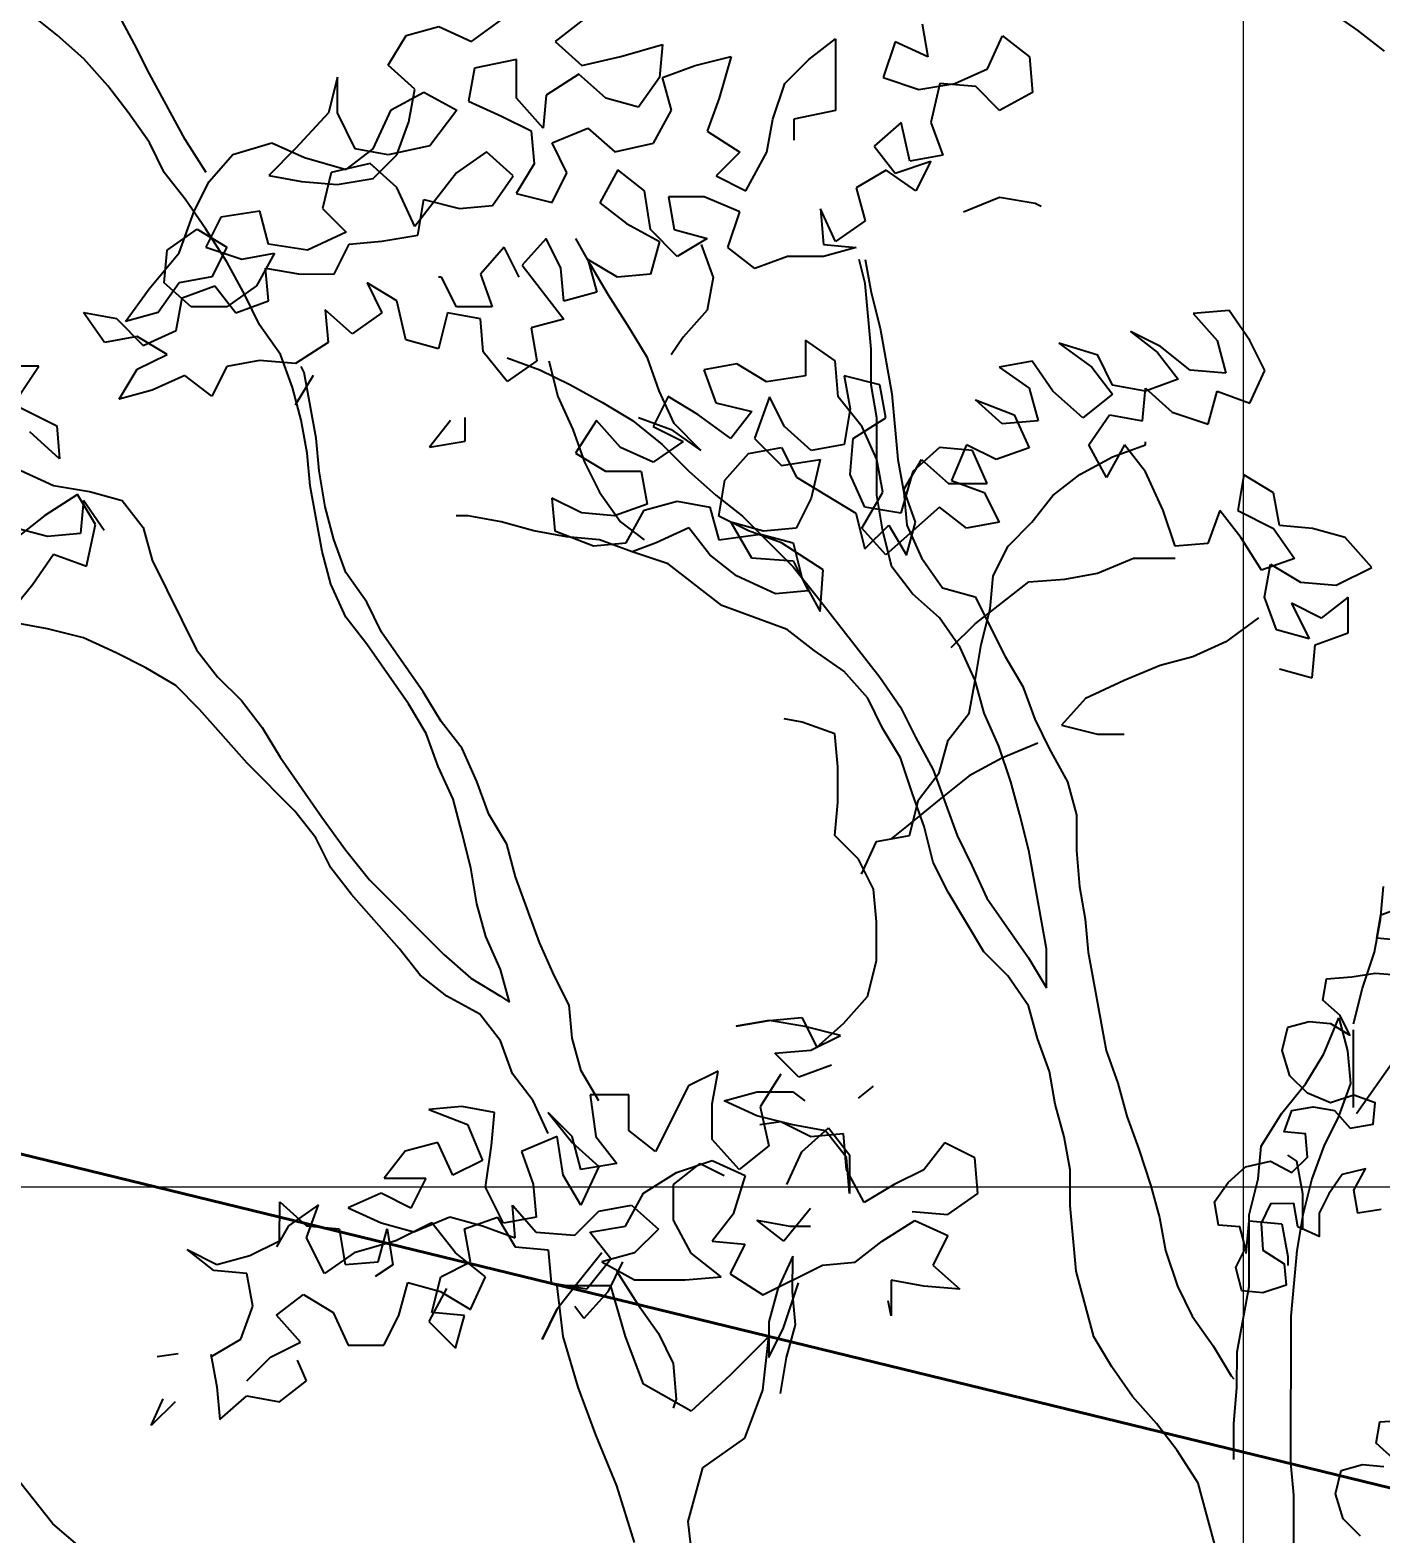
# Model space of a CAD drawing. Header units: millimetres. Extents: x 684983 to 685377, y 990360 to 990509.
# Drawn here: x 685199.391 to 685200.044, y 990445.87 to 990446.597 of the extents above; entities that cross this region are included whole.
import ezdxf

# ---------------------------------------------------------------- set-up
doc = ezdxf.new("R2010")
doc.units = ezdxf.units.MM
doc.header["$PDMODE"] = 35
doc.header["$PDSIZE"] = 0.2
doc.layers.add('BD', color=1, linetype='Continuous', lineweight=40)
doc.layers.add('grid', color=8, linetype='Continuous', lineweight=9)
for name, color, linetype in [('dim', 7, 'Continuous'), ('MAHAGONY', 7, 'Continuous'), ('TEAK', 7, 'Continuous')]:
    doc.layers.add(name, color=color, linetype=linetype)
doc.styles.add('DIM', font='ARIALN.TTF', dxfattribs={"width": 0.8, "height": 1})
doc.dimstyles.get("Standard").update_dxf_attribs({"dimtxt": 1, "dimasz": 0.18, "dimexe": 0.18, "dimexo": 0.0625, "dimgap": 0.09, "dimtad": 0, "dimrnd": 0.05, "dimzin": 0, "dimdsep": 46, "dimtxsty": 'DIM', "dimcen": 0.09, "dimse1": 1, "dimse2": 1, "dimsd1": 1, "dimsd2": 1, "dimadec": 0, "dimazin": 0, "dimtfac": 1, "dimtix": 1, "dimtofl": 0, "dimtmove": 2, "dimatfit": 3, "dimfxl": 0, "dimtolj": 1, "dimtzin": 0, "dimarcsym": 0})

# ---------------------------------------------------------------- blocks, each defined once
blk = doc.blocks.new('*D57')
at = {"layer": 'Defpoints', "color": 0, "transparency": 16777216}
for p in [(685192.35967, 990448.87212), (685192.10547, 990447.83), (685211.20735, 990443.17057)]:
    blk.add_point(p, dxfattribs=at)
at = {"layer": 'dim', "color": 0, "transparency": 16777216, "insert": (685201.91061, 990446.54241), "char_height": 1, "attachment_point": 5, "rotation": 346.29181, "style": 'DIM'}
blk.add_mtext('\\A1;19.65', dxfattribs=at)
blk = doc.blocks.new('TREE30')
at = {"color": 3, "flags": 128}
for points in [[(-0.77247, 2.25551), (-0.78448, 2.2535), (-0.78649, 2.26551), (-0.78049, 2.27652), (-0.7925, 2.27351), (-0.7995, 2.2635), (-0.80449, 2.25348), (-0.80448, 2.24147), (-0.8155, 2.24647), (-0.81751, 2.25847), (-0.82952, 2.25846), (-0.83451, 2.24845), (-0.8335, 2.23444), (-0.82248, 2.22744), (-0.82147, 2.21644), (-0.83348, 2.21242), (-0.84449, 2.21341), (-0.8475, 2.22542), (-0.84251, 2.23543), (-0.84552, 2.24644), (-0.85653, 2.24743), (-0.85854, 2.25944), (-0.85155, 2.26945), (-0.84255, 2.27747), (-0.82954, 2.28048), (-0.81852, 2.27449), (-0.81052, 2.2825), (-0.81154, 2.29451), (-0.82255, 2.2955), (-0.81855, 2.30651), (-0.80755, 2.30853), (-0.79654, 2.30653), (-0.78852, 2.29753), (-0.77651, 2.29955), (-0.77552, 2.31056), (-0.78653, 2.31455), (-0.79854, 2.31054), (-0.81056, 2.31553), (-0.81957, 2.32453), (-0.82359, 2.33754), (-0.82059, 2.34955), (-0.80959, 2.35256), (-0.79858, 2.35157), (-0.78856, 2.34557), (-0.79358, 2.35558), (-0.80259, 2.36358), (-0.8006, 2.37459), (-0.78759, 2.3756), (-0.77558, 2.37761), (-0.76457, 2.37662)], [(-0.76359, 2.39464), (-0.7746, 2.39563), (-0.77261, 2.40764), (-0.7616, 2.41166)], [(-0.78304, 2.08664), (-0.79206, 2.09564), (-0.79607, 2.10864), (-0.79308, 2.12066), (-0.78208, 2.12367), (-0.77107, 2.12268)], [(-0.76606, 2.12669), (-0.77508, 2.13468), (-0.77309, 2.1457), (-0.76008, 2.14671)]]:
    blk.add_lwpolyline(points, dxfattribs=at)
blk = doc.blocks.new('A$C25655A80')
at = {"color": 62}
for p, q in [((-0.37441, 1.59899), (-0.38401, 1.60669)), ((-0.34941, 1.59608), (-0.35517, 1.60666)), ((-0.24079, 1.59694), (-0.2302, 1.60462)), ((0.04472, 1.60053), (0.03512, 1.60726)), ((-0.36576, 1.59129), (-0.37441, 1.59899)), ((-0.26771, 1.58928), (-0.26193, 1.59889)), ((-0.26193, 1.59889), (-0.25136, 1.60176)), ((-0.25136, 1.60176), (-0.24079, 1.59694)), ((-0.20521, 1.60364), (-0.21387, 1.59692)), ((-0.09562, 1.60258), (-0.09371, 1.592)), ((0.05337, 1.59379), (0.04472, 1.60053)), ((-0.34462, 1.58646), (-0.34941, 1.59608)), ((-0.21387, 1.59692), (-0.20523, 1.58922)), ((-0.19273, 1.59209), (-0.17926, 1.59593)), ((-0.17926, 1.59593), (-0.18023, 1.58535)), ((-0.13216, 1.59108), (-0.12351, 1.5978)), ((-0.12351, 1.5978), (-0.12353, 1.57473)), ((-0.10428, 1.59682), (-0.10814, 1.58529)), ((-0.09371, 1.592), (-0.10428, 1.59682)), ((-0.07449, 1.58814), (-0.06967, 1.59871)), ((-0.06967, 1.59871), (-0.06103, 1.59197)), ((-0.35808, 1.58263), (-0.36576, 1.59129)), ((-0.25907, 1.58158), (-0.26771, 1.58928)), ((-0.22637, 1.59116), (-0.23983, 1.58829)), ((-0.22638, 1.57867), (-0.22637, 1.59116)), ((-0.20523, 1.58922), (-0.19273, 1.59209)), ((-0.17927, 1.58535), (-0.1687, 1.58919)), ((-0.1687, 1.58919), (-0.15716, 1.59206)), ((-0.15716, 1.59206), (-0.16102, 1.57861)), ((-0.13986, 1.58339), (-0.13216, 1.59108)), ((-0.06103, 1.59197), (-0.06008, 1.58044)), ((-0.3331, 1.5653), (-0.34462, 1.58646)), ((-0.28406, 1.58545), (-0.28695, 1.57391)), ((-0.28407, 1.57391), (-0.28406, 1.58545)), ((-0.23983, 1.58829), (-0.24177, 1.57772)), ((-0.20619, 1.58634), (-0.21677, 1.57962)), ((-0.19754, 1.57864), (-0.20619, 1.58634)), ((-0.18023, 1.58535), (-0.18697, 1.57575)), ((-0.1764, 1.57477), (-0.17927, 1.58535)), ((-0.10814, 1.58529), (-0.09661, 1.58143)), ((-0.08507, 1.58334), (-0.07449, 1.58814)), ((-0.35136, 1.57397), (-0.35808, 1.58263)), ((-0.26676, 1.57486), (-0.25618, 1.58062)), ((-0.261, 1.57101), (-0.25907, 1.58158)), ((-0.25618, 1.58062), (-0.24561, 1.57484)), ((-0.21677, 1.57962), (-0.21774, 1.56904)), ((-0.14372, 1.57186), (-0.13986, 1.58339)), ((-0.09661, 1.58143), (-0.08507, 1.58334)), ((-0.08987, 1.58335), (-0.09277, 1.57085)), ((-0.07834, 1.58237), (-0.08987, 1.58335)), ((-0.07066, 1.57468), (-0.07834, 1.58237)), ((-0.06008, 1.58044), (-0.07066, 1.57468)), ((-0.27254, 1.56237), (-0.26676, 1.57486)), ((-0.24561, 1.57484), (-0.25428, 1.56331)), ((-0.24177, 1.57772), (-0.2312, 1.5729)), ((-0.21774, 1.56904), (-0.22638, 1.57867)), ((-0.18697, 1.57575), (-0.19754, 1.57864)), ((-0.18218, 1.56421), (-0.1764, 1.57477)), ((-0.16102, 1.57861), (-0.16487, 1.56803)), ((-0.12353, 1.57473), (-0.13699, 1.57185)), ((-0.34464, 1.56435), (-0.35136, 1.57397)), ((-0.28695, 1.57391), (-0.29753, 1.56239)), ((-0.27831, 1.56237), (-0.28407, 1.57391)), ((-0.26485, 1.56044), (-0.261, 1.57101)), ((-0.2312, 1.5729), (-0.22159, 1.56809)), ((-0.14565, 1.56129), (-0.14372, 1.57186)), ((-0.13699, 1.57185), (-0.13699, 1.56513)), ((-0.10238, 1.57086), (-0.11104, 1.56318)), ((-0.09951, 1.55836), (-0.10238, 1.57086)), ((-0.09277, 1.57085), (-0.08893, 1.56027)), ((-0.32638, 1.55472), (-0.3331, 1.5653)), ((-0.22159, 1.56809), (-0.22064, 1.55751)), ((-0.21486, 1.56424), (-0.20332, 1.56903)), ((-0.20332, 1.56903), (-0.19468, 1.56133)), ((-0.16487, 1.56803), (-0.1543, 1.5613)), ((-0.33984, 1.55474), (-0.34464, 1.56435)), ((-0.32542, 1.55184), (-0.31772, 1.56048)), ((-0.31772, 1.56048), (-0.30522, 1.56432)), ((-0.29753, 1.56239), (-0.30619, 1.55374)), ((-0.30522, 1.56432), (-0.29465, 1.5595)), ((-0.2812, 1.55564), (-0.27254, 1.56237)), ((-0.26774, 1.56044), (-0.27831, 1.56237)), ((-0.27255, 1.55275), (-0.26485, 1.56044)), ((-0.25428, 1.56331), (-0.26774, 1.56044)), ((-0.23601, 1.56137), (-0.24563, 1.55465)), ((-0.22737, 1.55367), (-0.23601, 1.56137)), ((-0.21006, 1.55462), (-0.21486, 1.56424)), ((-0.19468, 1.56133), (-0.18218, 1.56421)), ((-0.1543, 1.5613), (-0.162, 1.55361)), ((-0.15239, 1.5488), (-0.14565, 1.56129)), ((-0.11104, 1.56318), (-0.10432, 1.55452)), ((-0.08893, 1.56027), (-0.09951, 1.55836)), ((-0.29465, 1.5595), (-0.2812, 1.55564)), ((-0.27351, 1.55756), (-0.28601, 1.55469)), ((-0.26486, 1.54986), (-0.27351, 1.55756)), ((-0.22064, 1.55751), (-0.22641, 1.5479)), ((-0.19372, 1.55556), (-0.1995, 1.54499)), ((-0.18507, 1.54883), (-0.19372, 1.55556)), ((-0.1072, 1.55548), (-0.11682, 1.54973)), ((-0.0976, 1.54875), (-0.1072, 1.55548)), ((-0.10432, 1.55452), (-0.09278, 1.55836)), ((-0.09278, 1.55836), (-0.0976, 1.54875)), ((-0.33312, 1.54608), (-0.33984, 1.55474)), ((-0.33024, 1.54223), (-0.32542, 1.55184)), ((-0.30619, 1.55374), (-0.29562, 1.55181)), ((-0.29562, 1.55181), (-0.28409, 1.55084)), ((-0.28601, 1.55469), (-0.2889, 1.54315)), ((-0.28409, 1.55084), (-0.27255, 1.55275)), ((-0.24563, 1.55465), (-0.25911, 1.53736)), ((-0.23411, 1.54407), (-0.22737, 1.55367)), ((-0.21488, 1.54501), (-0.21006, 1.55462)), ((-0.162, 1.55361), (-0.15239, 1.5488)), ((-0.3264, 1.53646), (-0.33312, 1.54608)), ((-0.25911, 1.53736), (-0.26486, 1.54986)), ((-0.25815, 1.53447), (-0.25621, 1.54601)), ((-0.25621, 1.54601), (-0.24468, 1.54311)), ((-0.22641, 1.5479), (-0.21488, 1.54501)), ((-0.18316, 1.53633), (-0.18507, 1.54883)), ((-0.17739, 1.5469), (-0.17547, 1.53632)), ((-0.16585, 1.54689), (-0.17739, 1.5469)), ((-0.15432, 1.54207), (-0.16585, 1.54689)), ((-0.11682, 1.54973), (-0.11395, 1.53915)), ((-0.08222, 1.542), (-0.07068, 1.5468)), ((-0.07068, 1.5468), (-0.05915, 1.54487)), ((-0.33506, 1.52878), (-0.33024, 1.54223)), ((-0.30909, 1.54221), (-0.32159, 1.5403)), ((-0.30621, 1.53163), (-0.30909, 1.54221)), ((-0.2889, 1.54315), (-0.28122, 1.53546)), ((-0.24468, 1.54311), (-0.23411, 1.54407)), ((-0.1995, 1.54499), (-0.19085, 1.53826)), ((-0.15818, 1.53054), (-0.15432, 1.54207)), ((-0.12836, 1.54301), (-0.12741, 1.53147)), ((-0.12357, 1.53243), (-0.12836, 1.54301)), ((-0.05915, 1.54487), (-0.05723, 1.5439)), ((-0.3389, 1.52974), (-0.32928, 1.53646)), ((-0.32928, 1.53646), (-0.31967, 1.53069)), ((-0.32159, 1.5403), (-0.3264, 1.53069)), ((-0.31968, 1.52588), (-0.3264, 1.53646)), ((-0.19085, 1.53826), (-0.18028, 1.53248)), ((-0.17452, 1.52767), (-0.18316, 1.53633)), ((-0.17547, 1.53632), (-0.1649, 1.53343)), ((-0.11395, 1.53915), (-0.12357, 1.53243)), ((-0.29372, 1.5297), (-0.30621, 1.53163)), ((-0.28122, 1.53546), (-0.29372, 1.5297)), ((-0.28507, 1.522), (-0.28026, 1.53161)), ((-0.28026, 1.53161), (-0.26968, 1.53256)), ((-0.26968, 1.53256), (-0.25815, 1.53447)), ((-0.21681, 1.53348), (-0.22451, 1.52483)), ((-0.21201, 1.52386), (-0.21681, 1.53348)), ((-0.2024, 1.52481), (-0.2072, 1.53347)), ((-0.18028, 1.53248), (-0.18318, 1.52191)), ((-0.1649, 1.53343), (-0.17452, 1.52767)), ((-0.16683, 1.53151), (-0.16299, 1.52093)), ((-0.12741, 1.53147), (-0.11684, 1.5305)), ((-0.34468, 1.51725), (-0.33506, 1.52878)), ((-0.33987, 1.51917), (-0.3389, 1.52974)), ((-0.3264, 1.53069), (-0.31487, 1.52684)), ((-0.31967, 1.53069), (-0.32449, 1.52108)), ((-0.31487, 1.52684), (-0.30429, 1.52875)), ((-0.30429, 1.52875), (-0.31007, 1.51818)), ((-0.23027, 1.5306), (-0.23797, 1.52196)), ((-0.22548, 1.52099), (-0.23027, 1.5306)), ((-0.20336, 1.52673), (-0.20049, 1.51616)), ((-0.19375, 1.52096), (-0.20336, 1.52673)), ((-0.14953, 1.5238), (-0.15818, 1.53054)), ((-0.13895, 1.52764), (-0.14953, 1.5238)), ((-0.12742, 1.52763), (-0.13895, 1.52764)), ((-0.11684, 1.5305), (-0.12742, 1.52763)), ((-0.11397, 1.51896), (-0.11588, 1.52665)), ((-0.11396, 1.52665), (-0.11205, 1.51608)), ((-0.31392, 1.5153), (-0.31968, 1.52588)), ((-0.30718, 1.52394), (-0.29661, 1.52201)), ((-0.30623, 1.51337), (-0.30718, 1.52394)), ((-0.29661, 1.52201), (-0.28507, 1.522)), ((-0.23797, 1.52196), (-0.23414, 1.51138)), ((-0.22451, 1.52483), (-0.21107, 1.50751)), ((-0.21106, 1.51328), (-0.21201, 1.52386)), ((-0.19664, 1.51519), (-0.2024, 1.52481)), ((-0.18318, 1.52191), (-0.19375, 1.52096)), ((-0.35238, 1.50668), (-0.34468, 1.51725)), ((-0.33507, 1.51916), (-0.3418, 1.50956)), ((-0.33123, 1.51147), (-0.33987, 1.51917)), ((-0.32449, 1.52108), (-0.33507, 1.51916)), ((-0.33411, 1.51436), (-0.32353, 1.51819)), ((-0.32353, 1.51819), (-0.31681, 1.50953)), ((-0.31007, 1.51818), (-0.31969, 1.51146)), ((-0.2745, 1.51911), (-0.26971, 1.50949)), ((-0.2649, 1.51333), (-0.2745, 1.51911)), ((-0.25047, 1.52101), (-0.25143, 1.52101)), ((-0.24567, 1.51139), (-0.25047, 1.52101)), ((-0.16299, 1.52093), (-0.16492, 1.51036)), ((-0.11206, 1.49781), (-0.11397, 1.51896)), ((-0.33604, 1.50378), (-0.33411, 1.51436)), ((-0.31681, 1.50953), (-0.30623, 1.51337)), ((-0.30912, 1.50568), (-0.31392, 1.5153)), ((-0.26202, 1.50083), (-0.2649, 1.51333)), ((-0.20049, 1.51616), (-0.21106, 1.51328)), ((-0.18992, 1.50461), (-0.19664, 1.51519)), ((-0.11205, 1.51608), (-0.10917, 1.50454)), ((-0.36584, 1.50958), (-0.35526, 1.50765)), ((-0.35912, 1.49996), (-0.36584, 1.50958)), ((-0.35526, 1.50765), (-0.34662, 1.49899)), ((-0.3418, 1.50956), (-0.35238, 1.50668)), ((-0.31969, 1.51146), (-0.33123, 1.51147)), ((-0.28797, 1.51047), (-0.28702, 1.49989)), ((-0.27932, 1.50277), (-0.28797, 1.51047)), ((-0.26971, 1.50949), (-0.27932, 1.50277)), ((-0.24856, 1.50947), (-0.25145, 1.49794)), ((-0.23798, 1.50754), (-0.24856, 1.50947)), ((-0.23414, 1.51138), (-0.24567, 1.51139)), ((-0.23703, 1.49696), (-0.23798, 1.50754)), ((-0.21107, 1.50751), (-0.22164, 1.50464)), ((-0.16492, 1.51036), (-0.17262, 1.50171)), ((0.0033, 1.5102), (-0.00823, 1.50925)), ((-0.00823, 1.50925), (-0.00055, 1.50059)), ((0.01003, 1.50058), (0.0033, 1.5102)), ((-0.34662, 1.49899), (-0.33604, 1.50378)), ((-0.3024, 1.49606), (-0.30912, 1.50568)), ((-0.22164, 1.50464), (-0.21973, 1.49406)), ((-0.18416, 1.49499), (-0.18992, 1.50461)), ((-0.10917, 1.50454), (-0.10535, 1.48339)), ((-0.02842, 1.5035), (-0.01978, 1.49677)), ((-0.01882, 1.49869), (-0.02842, 1.5035)), ((-0.34854, 1.50187), (-0.35912, 1.49996)), ((-0.33893, 1.4961), (-0.34854, 1.50187)), ((-0.28702, 1.49989), (-0.2976, 1.49317)), ((-0.25145, 1.49794), (-0.26202, 1.50083)), ((-0.17262, 1.50171), (-0.17647, 1.49595)), ((-0.13321, 1.50071), (-0.13322, 1.48918)), ((-0.1236, 1.49398), (-0.13321, 1.50071)), ((-0.11207, 1.48628), (-0.11206, 1.49781)), ((-0.0515, 1.49968), (-0.04093, 1.49198)), ((-0.03901, 1.49582), (-0.0515, 1.49968)), ((-0.00921, 1.49099), (-0.01882, 1.49869)), ((-0.00055, 1.50059), (0.00233, 1.49002)), ((0.01482, 1.49097), (0.01003, 1.50058)), ((-0.38027, 1.49229), (-0.39277, 1.4923)), ((-0.38797, 1.48076), (-0.38027, 1.49229)), ((-0.34855, 1.4913), (-0.33893, 1.4961)), ((-0.30913, 1.49415), (-0.31971, 1.49223)), ((-0.2976, 1.49317), (-0.30913, 1.49415)), ((-0.29857, 1.48548), (-0.3024, 1.49606)), ((-0.22935, 1.48734), (-0.23703, 1.49696)), ((-0.21973, 1.49406), (-0.22935, 1.48734)), ((-0.22934, 1.49503), (-0.21877, 1.49118)), ((-0.21589, 1.49406), (-0.21301, 1.48252)), ((-0.18033, 1.48442), (-0.18416, 1.49499)), ((-0.15533, 1.49304), (-0.1659, 1.49113)), ((-0.14572, 1.48727), (-0.15533, 1.49304)), ((-0.12265, 1.48244), (-0.1236, 1.49398)), ((-0.06016, 1.49392), (-0.07073, 1.49201)), ((-0.05344, 1.4843), (-0.06016, 1.49392)), ((-0.03421, 1.4862), (-0.03901, 1.49582)), ((-0.01978, 1.49677), (-0.01306, 1.48811)), ((-0.35433, 1.48169), (-0.34855, 1.4913)), ((-0.33317, 1.48936), (-0.34375, 1.48456)), ((-0.32452, 1.48262), (-0.33317, 1.48936)), ((-0.31971, 1.49223), (-0.32452, 1.48262)), ((-0.29183, 1.48932), (-0.29761, 1.47972)), ((-0.29472, 1.49029), (-0.29568, 1.49221)), ((-0.29089, 1.46914), (-0.29472, 1.49029)), ((-0.21877, 1.49118), (-0.20916, 1.48636)), ((-0.1659, 1.49113), (-0.16207, 1.48055)), ((-0.13322, 1.48918), (-0.14572, 1.48727)), ((-0.12072, 1.48917), (-0.11881, 1.47859)), ((-0.10919, 1.48627), (-0.12072, 1.48917)), ((-0.07073, 1.49201), (-0.06113, 1.48527)), ((-0.04093, 1.49198), (-0.03421, 1.48332)), ((-0.01306, 1.48811), (-0.02364, 1.48427)), ((0.00233, 1.49002), (-0.00921, 1.49099)), ((0.01001, 1.4804), (0.01482, 1.49097)), ((-0.34375, 1.48456), (-0.35433, 1.48169)), ((-0.29569, 1.47491), (-0.29857, 1.48548)), ((-0.20916, 1.48636), (-0.1986, 1.48059)), ((-0.17553, 1.47384), (-0.18033, 1.48442)), ((-0.11016, 1.4757), (-0.11207, 1.48628)), ((-0.10728, 1.4757), (-0.10919, 1.48627)), ((-0.10535, 1.48339), (-0.10344, 1.46224)), ((-0.06113, 1.48527), (-0.05825, 1.47469)), ((-0.04383, 1.47564), (-0.05344, 1.4843)), ((-0.03421, 1.48332), (-0.04383, 1.47564)), ((-0.02364, 1.48427), (-0.03421, 1.4862)), ((-0.02461, 1.47466), (-0.02363, 1.48523)), ((-0.02363, 1.48523), (-0.01499, 1.47753)), ((-0.00346, 1.47368), (-0.00056, 1.48425)), ((-0.00056, 1.48425), (0.01001, 1.4804)), ((-0.38605, 1.47884), (-0.37452, 1.47306)), ((-0.21301, 1.48252), (-0.20822, 1.47194)), ((-0.1986, 1.48059), (-0.18899, 1.47481)), ((-0.17745, 1.48249), (-0.18226, 1.47288)), ((-0.16784, 1.47671), (-0.17745, 1.48249)), ((-0.16207, 1.48055), (-0.15053, 1.47766)), ((-0.14476, 1.48246), (-0.14958, 1.46901)), ((-0.13996, 1.47284), (-0.14476, 1.48246)), ((-0.11497, 1.47282), (-0.12265, 1.48244)), ((-0.11881, 1.47859), (-0.12074, 1.46706)), ((-0.07843, 1.48144), (-0.06594, 1.47662)), ((-0.06979, 1.47374), (-0.07843, 1.48144)), ((-0.37452, 1.47306), (-0.37357, 1.46248)), ((-0.29378, 1.46433), (-0.29569, 1.47491)), ((-0.24763, 1.47486), (-0.25436, 1.46622)), ((-0.24283, 1.46813), (-0.24282, 1.47582)), ((-0.20052, 1.47482), (-0.20726, 1.46425)), ((-0.19284, 1.46616), (-0.20052, 1.47482)), ((-0.18899, 1.47481), (-0.17938, 1.46711)), ((-0.18706, 1.47577), (-0.17649, 1.47191)), ((-0.16689, 1.46518), (-0.17553, 1.47384)), ((-0.15727, 1.46901), (-0.16784, 1.47671)), ((-0.15053, 1.47766), (-0.15727, 1.46901)), ((-0.11786, 1.46898), (-0.10728, 1.4757)), ((-0.11018, 1.45071), (-0.11016, 1.4757)), ((-0.05825, 1.47469), (-0.06979, 1.47374)), ((-0.06594, 1.47662), (-0.06114, 1.46604)), ((-0.04192, 1.46699), (-0.03518, 1.47659)), ((-0.03518, 1.47659), (-0.02461, 1.47466)), ((-0.01499, 1.47753), (-0.00346, 1.47368)), ((-0.37357, 1.46248), (-0.38317, 1.47114)), ((-0.28994, 1.45856), (-0.29089, 1.46914)), ((-0.25436, 1.46622), (-0.24283, 1.46813)), ((-0.20822, 1.47194), (-0.20438, 1.46137)), ((-0.17265, 1.46807), (-0.18227, 1.46135)), ((-0.18226, 1.47288), (-0.17265, 1.46807)), ((-0.17649, 1.47191), (-0.16689, 1.46518)), ((-0.14958, 1.46901), (-0.14094, 1.46035)), ((-0.13132, 1.46514), (-0.13996, 1.47284)), ((-0.11883, 1.45744), (-0.11786, 1.46898)), ((-0.11017, 1.46224), (-0.11497, 1.47282)), ((-0.29283, 1.45376), (-0.29378, 1.46433)), ((-0.20726, 1.46425), (-0.19765, 1.45848)), ((-0.18227, 1.46135), (-0.19284, 1.46616)), ((-0.17938, 1.46711), (-0.17074, 1.45845)), ((-0.15921, 1.45556), (-0.15151, 1.4642)), ((-0.15151, 1.4642), (-0.14093, 1.46611)), ((-0.14093, 1.46611), (-0.13613, 1.4565)), ((-0.12074, 1.46706), (-0.13132, 1.46514)), ((-0.08998, 1.46607), (-0.09864, 1.45839)), ((-0.07941, 1.4651), (-0.08998, 1.46607)), ((-0.08133, 1.46702), (-0.08615, 1.45549)), ((-0.07172, 1.46221), (-0.08133, 1.46702)), ((-0.07461, 1.45452), (-0.07941, 1.4651)), ((-0.06114, 1.46604), (-0.07172, 1.46221)), ((-0.03616, 1.45641), (-0.04192, 1.46699)), ((-0.03038, 1.46697), (-0.03616, 1.45641)), ((-0.03423, 1.46313), (-0.02365, 1.46697)), ((-0.02366, 1.45832), (-0.03038, 1.46697)), ((-0.02365, 1.46697), (-0.02365, 1.46793)), ((-0.38607, 1.45865), (-0.3755, 1.45383)), ((-0.28803, 1.44702), (-0.28994, 1.45856)), ((-0.20438, 1.46137), (-0.19958, 1.45175)), ((-0.19765, 1.45848), (-0.18612, 1.45847)), ((-0.18612, 1.45847), (-0.18421, 1.44789)), ((-0.17074, 1.45845), (-0.16209, 1.45075)), ((-0.14094, 1.46035), (-0.12844, 1.46226)), ((-0.12844, 1.46226), (-0.13133, 1.44976)), ((-0.10826, 1.45167), (-0.11017, 1.46224)), ((-0.10344, 1.46224), (-0.10153, 1.45166)), ((-0.09864, 1.45839), (-0.1025, 1.44493)), ((-0.10153, 1.45262), (-0.09575, 1.46223)), ((-0.09575, 1.46223), (-0.08711, 1.45453)), ((-0.04481, 1.45737), (-0.03423, 1.46313)), ((-0.3755, 1.45383), (-0.36397, 1.4519)), ((-0.289, 1.4326), (-0.29283, 1.45376)), ((-0.16114, 1.44402), (-0.15921, 1.45556)), ((-0.13613, 1.4565), (-0.11692, 1.44494)), ((-0.11403, 1.44686), (-0.11883, 1.45744)), ((-0.08711, 1.45453), (-0.07461, 1.45452)), ((-0.08615, 1.45549), (-0.07558, 1.45164)), ((-0.05347, 1.45065), (-0.04481, 1.45737)), ((-0.0179, 1.44581), (-0.02366, 1.45832)), ((0.00806, 1.45733), (0.00613, 1.44579)), ((0.01767, 1.45155), (0.00806, 1.45733)), ((-0.36781, 1.45094), (-0.37839, 1.44422)), ((-0.36205, 1.44132), (-0.36781, 1.45094)), ((-0.36589, 1.44902), (-0.36686, 1.43844)), ((-0.35917, 1.4394), (-0.36589, 1.44902)), ((-0.36397, 1.4519), (-0.35339, 1.44901)), ((-0.35339, 1.44901), (-0.34667, 1.44035)), ((-0.21497, 1.44984), (-0.21401, 1.43927)), ((-0.20536, 1.44502), (-0.21497, 1.44984)), ((-0.19958, 1.45175), (-0.19286, 1.44213)), ((-0.18517, 1.44597), (-0.17459, 1.44884)), ((-0.17459, 1.44884), (-0.16402, 1.44691)), ((-0.16209, 1.45075), (-0.15345, 1.44402)), ((-0.13133, 1.44976), (-0.13615, 1.44016)), ((-0.115, 1.44014), (-0.10826, 1.45167)), ((-0.10827, 1.43917), (-0.11018, 1.45071)), ((-0.09769, 1.44204), (-0.10153, 1.45262)), ((-0.10153, 1.45166), (-0.10058, 1.44108)), ((-0.07558, 1.45164), (-0.07078, 1.44202)), ((-0.0602, 1.44201), (-0.05347, 1.45065)), ((0.01958, 1.44097), (0.01767, 1.45155)), ((-0.37839, 1.44422), (-0.38801, 1.43654)), ((-0.28515, 1.43645), (-0.28803, 1.44702)), ((-0.24189, 1.4441), (-0.24573, 1.4441)), ((-0.23131, 1.44216), (-0.24189, 1.4441)), ((-0.19478, 1.44405), (-0.20536, 1.44502)), ((-0.18421, 1.44789), (-0.19478, 1.44405)), ((-0.19095, 1.4354), (-0.18517, 1.44597)), ((-0.16402, 1.44691), (-0.16115, 1.43633)), ((-0.15153, 1.43921), (-0.16114, 1.44402)), ((-0.15345, 1.44402), (-0.13712, 1.42766)), ((-0.11692, 1.44494), (-0.11404, 1.43341)), ((-0.1025, 1.44493), (-0.11403, 1.44686)), ((-0.09, 1.44684), (-0.10732, 1.43148)), ((-0.08135, 1.4401), (-0.09, 1.44684)), ((-0.01407, 1.43428), (-0.0179, 1.44581)), ((0.00036, 1.4458), (-0.00349, 1.43523)), ((0.00708, 1.43714), (0.00036, 1.4458)), ((0.00613, 1.44579), (0.01766, 1.44001)), ((-0.37744, 1.43749), (-0.38897, 1.44039)), ((-0.36495, 1.42787), (-0.36205, 1.44132)), ((-0.34667, 1.44035), (-0.3438, 1.42977)), ((-0.22074, 1.43927), (-0.23131, 1.44216)), ((-0.21017, 1.43734), (-0.22074, 1.43927)), ((-0.21401, 1.43927), (-0.20152, 1.43445)), ((-0.19286, 1.44213), (-0.18518, 1.43635)), ((-0.17075, 1.44019), (-0.18133, 1.43539)), ((-0.16403, 1.43153), (-0.17075, 1.44019)), ((-0.15729, 1.4421), (-0.15058, 1.43056)), ((-0.14672, 1.4392), (-0.15729, 1.4421)), ((-0.14096, 1.43535), (-0.15153, 1.43921)), ((-0.13615, 1.44016), (-0.14672, 1.4392)), ((-0.10732, 1.43148), (-0.115, 1.44014)), ((-0.11404, 1.43341), (-0.10635, 1.44109)), ((-0.1054, 1.42763), (-0.10827, 1.43917)), ((-0.10635, 1.44109), (-0.10059, 1.43147)), ((-0.10059, 1.43147), (-0.09769, 1.44204)), ((-0.10058, 1.44108), (-0.09578, 1.43051)), ((-0.07078, 1.44202), (-0.08135, 1.4401)), ((-0.0679, 1.43432), (-0.0602, 1.44201)), ((0.01766, 1.44001), (0.02438, 1.4304)), ((0.03016, 1.44), (0.01958, 1.44097)), ((0.04073, 1.43711), (0.03016, 1.44)), ((-0.36686, 1.43844), (-0.37744, 1.43749)), ((-0.28132, 1.42587), (-0.28515, 1.43645)), ((-0.1996, 1.43637), (-0.21017, 1.43734)), ((-0.20152, 1.43445), (-0.19095, 1.4354)), ((-0.18903, 1.43251), (-0.1996, 1.43637)), ((-0.18133, 1.43539), (-0.18903, 1.43251)), ((-0.16115, 1.43633), (-0.14769, 1.43824)), ((-0.14769, 1.43824), (-0.13711, 1.43535)), ((-0.12751, 1.42669), (-0.14096, 1.43535)), ((-0.13711, 1.43535), (-0.13424, 1.42381)), ((-0.07272, 1.42472), (-0.0679, 1.43432)), ((-0.00349, 1.43523), (-0.01407, 1.43428)), ((0.0138, 1.42656), (0.00708, 1.43714)), ((0.04937, 1.42749), (0.04073, 1.43711)), ((-0.38226, 1.42212), (-0.37552, 1.43172)), ((-0.37552, 1.43172), (-0.36495, 1.42787)), ((-0.3438, 1.42977), (-0.32941, 1.40092)), ((-0.28613, 1.42203), (-0.289, 1.4326)), ((-0.17749, 1.42866), (-0.18903, 1.43251)), ((-0.15539, 1.42479), (-0.16403, 1.43153)), ((-0.15058, 1.43056), (-0.13712, 1.42958)), ((-0.13712, 1.42958), (-0.13232, 1.41996)), ((-0.09578, 1.43051), (-0.08906, 1.42089)), ((-0.03907, 1.42565), (-0.02753, 1.43044)), ((-0.02753, 1.43044), (-0.01407, 1.43043)), ((0.02438, 1.4304), (0.0138, 1.42656)), ((-0.2746, 1.41625), (-0.28132, 1.42587)), ((-0.1602, 1.41518), (-0.17749, 1.42866)), ((-0.1429, 1.41901), (-0.15539, 1.42479)), ((-0.13712, 1.42766), (-0.12944, 1.41804)), ((-0.12848, 1.41323), (-0.12751, 1.42669)), ((-0.09868, 1.41897), (-0.1054, 1.42763)), ((-0.07369, 1.41414), (-0.07272, 1.42472)), ((-0.04965, 1.42373), (-0.03907, 1.42565)), ((0.01476, 1.41791), (0.01669, 1.42848)), ((0.01669, 1.42848), (0.0263, 1.4227)), ((0.03783, 1.42173), (0.04937, 1.42749)), ((-0.38996, 1.41251), (-0.38226, 1.42212)), ((-0.28133, 1.41145), (-0.28613, 1.42203)), ((-0.13232, 1.41996), (-0.1429, 1.41901)), ((-0.13424, 1.42381), (-0.12848, 1.41323)), ((-0.08906, 1.42089), (-0.07849, 1.41799)), ((-0.0785, 1.40934), (-0.06118, 1.42278)), ((-0.06118, 1.42278), (-0.04965, 1.42373)), ((0.0263, 1.4227), (0.03783, 1.42173)), ((-0.2698, 1.40663), (-0.2746, 1.41625)), ((-0.13906, 1.40747), (-0.1602, 1.41518)), ((-0.12944, 1.41804), (-0.10928, 1.39207)), ((-0.09003, 1.41127), (-0.09868, 1.41897)), ((-0.07849, 1.41799), (-0.06889, 1.39876)), ((0.01859, 1.40733), (0.01476, 1.41791)), ((0.02341, 1.41598), (0.02916, 1.40444)), ((0.03301, 1.41116), (0.02341, 1.41598)), ((0.04167, 1.41788), (0.03301, 1.41116)), ((0.04166, 1.40635), (0.04167, 1.41788)), ((-0.27461, 1.40279), (-0.28133, 1.41145)), ((-0.08331, 1.40165), (-0.09003, 1.41127)), ((-0.07658, 1.40261), (-0.07369, 1.41414)), ((0.01283, 1.41118), (0.00225, 1.4035)), ((-0.37746, 1.40769), (-0.38804, 1.40962)), ((-0.36593, 1.4048), (-0.37746, 1.40769)), ((-0.25636, 1.38739), (-0.2698, 1.40663)), ((-0.13042, 1.40074), (-0.13906, 1.40747)), ((-0.0862, 1.40166), (-0.0785, 1.40934)), ((0.02916, 1.40444), (0.01859, 1.40733)), ((0.03108, 1.40251), (0.04166, 1.40635)), ((-0.35536, 1.39998), (-0.36593, 1.4048)), ((-0.32941, 1.40092), (-0.32268, 1.39226)), ((-0.26117, 1.38355), (-0.27461, 1.40279)), ((-0.12081, 1.394), (-0.13042, 1.40074)), ((-0.07851, 1.39108), (-0.08331, 1.40165)), ((-0.07851, 1.39108), (-0.07658, 1.40261)), ((0.00225, 1.4035), (-0.00833, 1.3987)), ((0.03011, 1.39194), (0.03108, 1.40251)), ((-0.34575, 1.39517), (-0.35536, 1.39998)), ((-0.06889, 1.39876), (-0.06314, 1.38914)), ((-0.01891, 1.39583), (-0.03045, 1.39103)), ((-0.00833, 1.3987), (-0.01891, 1.39583)), ((-0.33615, 1.38939), (-0.34575, 1.39517)), ((-0.32268, 1.39226), (-0.315, 1.38456)), ((-0.11313, 1.38534), (-0.12081, 1.394)), ((-0.10928, 1.39207), (-0.10256, 1.38245)), ((-0.08045, 1.3805), (-0.07851, 1.39108)), ((-0.07564, 1.3805), (-0.07851, 1.39108)), ((-0.03045, 1.39103), (-0.04295, 1.38528)), ((0.01954, 1.39483), (0.03011, 1.39194)), ((-0.32846, 1.38169), (-0.33615, 1.38939)), ((-0.2506, 1.37778), (-0.25636, 1.38739)), ((-0.06314, 1.38914), (-0.0593, 1.37856)), ((-0.3131, 1.36437), (-0.32846, 1.38169)), ((-0.315, 1.38456), (-0.30828, 1.37591)), ((-0.25541, 1.37393), (-0.26117, 1.38355)), ((-0.10833, 1.37572), (-0.11313, 1.38534)), ((-0.10256, 1.38245), (-0.09776, 1.37283)), ((-0.04295, 1.38528), (-0.05065, 1.37663)), ((-0.24388, 1.36912), (-0.2506, 1.37778)), ((-0.13428, 1.37767), (-0.14005, 1.37864)), ((-0.12371, 1.37381), (-0.13428, 1.37767)), ((-0.08718, 1.37186), (-0.08045, 1.3805)), ((-0.07084, 1.36992), (-0.07564, 1.3805)), ((-0.0593, 1.37856), (-0.0545, 1.36894)), ((-0.05065, 1.37663), (-0.03912, 1.37374)), ((-0.30828, 1.37591), (-0.30252, 1.36629)), ((-0.25157, 1.36336), (-0.25541, 1.37393)), ((-0.12276, 1.36324), (-0.12371, 1.37381)), ((-0.10257, 1.3661), (-0.10833, 1.37572)), ((-0.09776, 1.37283), (-0.092, 1.36225)), ((-0.09008, 1.36129), (-0.08718, 1.37186)), ((-0.03912, 1.37374), (-0.03047, 1.37373)), ((-0.23908, 1.35854), (-0.24388, 1.36912)), ((-0.06701, 1.35838), (-0.07084, 1.36992)), ((-0.05835, 1.37087), (-0.06989, 1.36607)), ((-0.0545, 1.36894), (-0.04874, 1.35836)), ((-0.29773, 1.34898), (-0.3131, 1.36437)), ((-0.30252, 1.36629), (-0.28908, 1.34705)), ((-0.24678, 1.35278), (-0.25157, 1.36336)), ((-0.12277, 1.3517), (-0.12276, 1.36324)), ((-0.09874, 1.35456), (-0.10257, 1.3661)), ((-0.092, 1.36225), (-0.08433, 1.34109)), ((-0.06989, 1.36607), (-0.08047, 1.36032)), ((-0.23525, 1.34796), (-0.23908, 1.35854)), ((-0.09681, 1.35264), (-0.09008, 1.36129)), ((-0.08047, 1.36032), (-0.09009, 1.35263)), ((-0.06413, 1.3478), (-0.06701, 1.35838)), ((-0.04874, 1.35836), (-0.04587, 1.34779)), ((-0.2439, 1.3422), (-0.24678, 1.35278)), ((-0.09009, 1.35263), (-0.10067, 1.34399)), ((-0.09971, 1.34111), (-0.09681, 1.35264)), ((-0.0949, 1.34399), (-0.09874, 1.35456)), ((-0.29101, 1.34032), (-0.29773, 1.34898)), ((-0.28908, 1.34705), (-0.2814, 1.33647)), ((-0.22949, 1.33834), (-0.23525, 1.34796)), ((-0.12374, 1.34113), (-0.12277, 1.3517)), ((-0.06126, 1.33627), (-0.06413, 1.3478)), ((-0.04587, 1.34779), (-0.04588, 1.33625)), ((-0.24103, 1.33066), (-0.2439, 1.3422)), ((-0.10067, 1.34399), (-0.10548, 1.34015)), ((-0.09203, 1.33245), (-0.0949, 1.34399)), ((-0.28621, 1.3307), (-0.29101, 1.34032)), ((-0.22661, 1.32777), (-0.22949, 1.33834)), ((-0.11606, 1.33343), (-0.12374, 1.34113)), ((-0.1151, 1.32862), (-0.11029, 1.33919)), ((-0.11029, 1.33919), (-0.09971, 1.34111)), ((-0.08433, 1.34109), (-0.07953, 1.33148)), ((-0.2814, 1.33647), (-0.27372, 1.32685)), ((-0.11126, 1.32381), (-0.11606, 1.33343)), ((-0.08723, 1.32283), (-0.09203, 1.33245)), ((-0.05552, 1.30454), (-0.06126, 1.33627)), ((-0.04588, 1.33625), (-0.04493, 1.32472)), ((-0.27949, 1.32205), (-0.28621, 1.3307)), ((-0.23912, 1.31913), (-0.24103, 1.33066)), ((-0.21894, 1.30661), (-0.22661, 1.32777)), ((-0.07953, 1.33148), (-0.07473, 1.3209)), ((-0.27372, 1.32685), (-0.24971, 1.30279)), ((-0.11031, 1.31324), (-0.11126, 1.32381)), ((-0.07571, 1.30359), (-0.08723, 1.32283)), ((-0.04493, 1.32472), (-0.04302, 1.31414)), ((0.05215, 1.31405), (0.05312, 1.32463)), ((-0.26413, 1.30473), (-0.27949, 1.32205)), ((-0.23624, 1.30855), (-0.23912, 1.31913)), ((-0.07473, 1.3209), (-0.06129, 1.30166)), ((-0.11032, 1.30074), (-0.11031, 1.31324)), ((-0.04302, 1.31414), (-0.04207, 1.30356)), ((0.05022, 1.30348), (0.05215, 1.31405)), ((-0.23145, 1.29797), (-0.23624, 1.30855)), ((-0.2574, 1.29607), (-0.26413, 1.30473)), ((-0.21415, 1.29603), (-0.21894, 1.30661)), ((-0.06803, 1.2959), (-0.07571, 1.30359)), ((-0.05553, 1.29204), (-0.05552, 1.30454)), ((-0.04207, 1.30356), (-0.03633, 1.27184)), ((0.04636, 1.29195), (0.05022, 1.30348)), ((-0.24971, 1.30279), (-0.24106, 1.29509)), ((-0.11321, 1.28921), (-0.11032, 1.30074)), ((-0.06129, 1.30166), (-0.05553, 1.29204)), ((-0.24876, 1.28933), (-0.2574, 1.29607)), ((-0.24106, 1.29509), (-0.23145, 1.28932)), ((-0.22857, 1.28739), (-0.23145, 1.29797)), ((-0.20935, 1.28641), (-0.21415, 1.29603)), ((-0.06131, 1.28628), (-0.06803, 1.2959)), ((-0.23819, 1.28356), (-0.24876, 1.28933)), ((-0.23145, 1.28932), (-0.22857, 1.28739)), ((-0.12091, 1.28056), (-0.11321, 1.28921)), ((0.04347, 1.28041), (0.04636, 1.29195)), ((-0.2084, 1.27584), (-0.20935, 1.28641)), ((-0.05843, 1.2757), (-0.06131, 1.28628)), ((-0.23147, 1.2749), (-0.23819, 1.28356)), ((-0.15552, 1.27964), (-0.14494, 1.28155)), ((-0.14494, 1.28155), (-0.15552, 1.27964)), ((-0.14494, 1.28155), (-0.13437, 1.2825)), ((-0.13341, 1.27962), (-0.14494, 1.28155)), ((-0.13437, 1.2825), (-0.12957, 1.27288)), ((-0.12188, 1.27672), (-0.13341, 1.27962)), ((-0.12957, 1.27288), (-0.12091, 1.28056)), ((-0.22763, 1.26432), (-0.23147, 1.2749)), ((-0.20552, 1.26526), (-0.2084, 1.27584)), ((-0.1315, 1.27192), (-0.12188, 1.27672)), ((-0.0546, 1.26512), (-0.05843, 1.2757)), ((0.04344, 1.2535), (0.04347, 1.27849)), ((-0.14303, 1.27097), (-0.1315, 1.27192)), ((-0.13535, 1.26327), (-0.14303, 1.27097)), ((-0.03633, 1.27184), (-0.03249, 1.26126)), ((0.0444, 1.25157), (0.05788, 1.27079)), ((-0.19976, 1.25564), (-0.20552, 1.26526)), ((-0.1613, 1.26522), (-0.17092, 1.26042)), ((-0.16323, 1.25465), (-0.1613, 1.26522)), ((-0.12477, 1.26711), (-0.13535, 1.26327)), ((-0.05268, 1.25455), (-0.0546, 1.26512)), ((-0.22091, 1.25566), (-0.22763, 1.26432)), ((-0.17092, 1.26042), (-0.18151, 1.23928)), ((-0.14112, 1.26424), (-0.14785, 1.25367)), ((-0.11613, 1.25653), (-0.11132, 1.26037)), ((-0.03249, 1.26126), (-0.02962, 1.25068)), ((-0.21611, 1.24508), (-0.22091, 1.25566)), ((-0.20264, 1.25757), (-0.20073, 1.24411)), ((-0.19015, 1.25756), (-0.20264, 1.25757)), ((-0.19016, 1.24602), (-0.19015, 1.25756)), ((-0.15939, 1.25561), (-0.14881, 1.25848)), ((-0.14882, 1.25079), (-0.15939, 1.25561)), ((-0.14881, 1.25848), (-0.13728, 1.25847)), ((-0.13728, 1.25847), (-0.13343, 1.25558)), ((-0.24398, 1.25376), (-0.25456, 1.25281)), ((-0.25456, 1.25281), (-0.24207, 1.24799)), ((-0.23341, 1.25183), (-0.24398, 1.25376)), ((-0.23438, 1.24126), (-0.23341, 1.25183)), ((-0.21611, 1.25181), (-0.20843, 1.24219)), ((-0.20843, 1.24412), (-0.21611, 1.25181)), ((-0.16324, 1.24311), (-0.16323, 1.25465)), ((-0.13729, 1.2479), (-0.14882, 1.25079)), ((-0.14785, 1.25367), (-0.14498, 1.24117)), ((-0.04981, 1.24397), (-0.05268, 1.25455)), ((-0.02962, 1.25068), (-0.02578, 1.2401)), ((-0.24207, 1.24799), (-0.23727, 1.23645)), ((-0.18151, 1.23928), (-0.19016, 1.24602)), ((-0.14113, 1.24886), (-0.14786, 1.24791)), ((-0.13152, 1.24405), (-0.14113, 1.24886)), ((-0.12671, 1.24596), (-0.13729, 1.2479)), ((-0.13441, 1.23924), (-0.12575, 1.24692)), ((-0.11999, 1.23731), (-0.12671, 1.24596)), ((-0.12575, 1.24692), (-0.11903, 1.23827)), ((-0.25169, 1.24223), (-0.26226, 1.23936)), ((-0.24689, 1.23165), (-0.25169, 1.24223)), ((-0.23632, 1.2278), (-0.23438, 1.24126)), ((-0.21323, 1.24412), (-0.22477, 1.23932)), ((-0.21132, 1.23162), (-0.21323, 1.24412)), ((-0.20555, 1.23354), (-0.20843, 1.24412)), ((-0.20843, 1.24219), (-0.19978, 1.23449)), ((-0.20073, 1.24411), (-0.19401, 1.23545)), ((-0.1546, 1.23349), (-0.16324, 1.24311)), ((-0.14498, 1.24117), (-0.1546, 1.23349)), ((-0.12095, 1.245), (-0.13152, 1.24405)), ((-0.12, 1.23346), (-0.12095, 1.245)), ((-0.08826, 1.24208), (-0.095, 1.23344)), ((-0.07866, 1.23727), (-0.08826, 1.24208)), ((-0.0479, 1.23339), (-0.04981, 1.24397)), ((-0.26226, 1.23936), (-0.269, 1.23071)), ((-0.23727, 1.23645), (-0.24689, 1.23165)), ((-0.22477, 1.23932), (-0.22094, 1.22875)), ((-0.17479, 1.23255), (-0.16325, 1.23638)), ((-0.16325, 1.23638), (-0.15268, 1.23157)), ((-0.13923, 1.22867), (-0.13441, 1.23924)), ((-0.11904, 1.22577), (-0.11999, 1.23731)), ((-0.11903, 1.23827), (-0.11904, 1.22577)), ((-0.0777, 1.22573), (-0.07866, 1.23727)), ((-0.02578, 1.2401), (-0.02195, 1.22856)), ((0.02516, 1.23621), (0.02228, 1.23814)), ((0.02708, 1.22564), (0.02516, 1.23621)), ((-0.269, 1.23071), (-0.25554, 1.2307)), ((-0.25554, 1.2307), (-0.26036, 1.22109)), ((-0.20556, 1.222), (-0.21132, 1.23162)), ((-0.19978, 1.23449), (-0.20556, 1.222)), ((-0.19401, 1.23545), (-0.20555, 1.23354)), ((-0.18537, 1.22583), (-0.17479, 1.23255)), ((-0.17575, 1.2287), (-0.1671, 1.23543)), ((-0.1671, 1.23543), (-0.15941, 1.23157)), ((-0.15268, 1.23157), (-0.15654, 1.21907)), ((-0.11424, 1.22288), (-0.12, 1.23346)), ((-0.095, 1.23344), (-0.10462, 1.22864)), ((-0.04791, 1.22186), (-0.0479, 1.23339)), ((-0.26997, 1.22591), (-0.28054, 1.22111)), ((-0.26036, 1.22109), (-0.26997, 1.22591)), ((-0.23056, 1.21626), (-0.23632, 1.2278)), ((-0.22094, 1.22875), (-0.21998, 1.21817)), ((-0.19115, 1.21526), (-0.18537, 1.22583)), ((-0.17577, 1.21717), (-0.17575, 1.2287)), ((-0.10462, 1.22864), (-0.11424, 1.22288)), ((-0.02195, 1.22856), (-0.01907, 1.21799)), ((-0.30266, 1.21056), (-0.30265, 1.22305)), ((-0.30265, 1.22305), (-0.29401, 1.21535)), ((-0.29016, 1.22208), (-0.29978, 1.21536)), ((-0.29401, 1.21151), (-0.29016, 1.22208)), ((-0.28054, 1.22111), (-0.26997, 1.21629)), ((-0.22767, 1.22202), (-0.21999, 1.21336)), ((-0.22672, 1.21145), (-0.22767, 1.22202)), ((-0.1998, 1.22008), (-0.18922, 1.22199)), ((-0.18922, 1.22199), (-0.18057, 1.21429)), ((-0.13154, 1.22097), (-0.1402, 1.21041)), ((-0.08732, 1.21901), (-0.0777, 1.22573)), ((-0.046, 1.20071), (-0.04791, 1.22186)), ((0.02707, 1.2141), (0.02708, 1.22564)), ((-0.26997, 1.21629), (-0.2594, 1.2134)), ((-0.25363, 1.21628), (-0.26517, 1.21052)), ((-0.2594, 1.2134), (-0.24786, 1.2182)), ((-0.24595, 1.20666), (-0.25363, 1.21628)), ((-0.24786, 1.2182), (-0.23729, 1.2153)), ((-0.24306, 1.21435), (-0.23248, 1.21818)), ((-0.23248, 1.21818), (-0.22672, 1.20856)), ((-0.21998, 1.21817), (-0.23056, 1.21626)), ((-0.20749, 1.21239), (-0.1998, 1.22008)), ((-0.17001, 1.20659), (-0.17577, 1.21717)), ((-0.15654, 1.21907), (-0.16327, 1.21043)), ((-0.14885, 1.21714), (-0.13828, 1.21521)), ((-0.1402, 1.21041), (-0.14885, 1.21714)), ((-0.10848, 1.21038), (-0.0979, 1.2171)), ((-0.09886, 1.21998), (-0.08732, 1.21901)), ((-0.0979, 1.2171), (-0.08733, 1.21228)), ((-0.01907, 1.21799), (-0.01716, 1.20741)), ((0.00879, 1.20643), (0.00977, 1.217)), ((0.00977, 1.217), (0.02034, 1.21603)), ((-0.29978, 1.21536), (-0.30363, 1.20863)), ((-0.29401, 1.21535), (-0.28343, 1.21438)), ((-0.28825, 1.19997), (-0.29401, 1.21151)), ((-0.28343, 1.21438), (-0.28152, 1.20285)), ((-0.27095, 1.2038), (-0.26805, 1.21437)), ((-0.26805, 1.21437), (-0.26614, 1.20283)), ((-0.24115, 1.20377), (-0.24306, 1.21435)), ((-0.23729, 1.2153), (-0.22672, 1.21145)), ((-0.21999, 1.21336), (-0.20749, 1.21239)), ((-0.20269, 1.21335), (-0.19115, 1.21526)), ((-0.19596, 1.20469), (-0.20269, 1.21335)), ((-0.18057, 1.21429), (-0.18827, 1.20661)), ((-0.13828, 1.21521), (-0.13155, 1.21521)), ((-0.08733, 1.21228), (-0.09215, 1.20267)), ((0.02034, 1.21603), (0.02225, 1.20545)), ((-0.33247, 1.2077), (-0.32286, 1.20288)), ((-0.32382, 1.20096), (-0.33247, 1.2077)), ((-0.31228, 1.20576), (-0.30266, 1.21056)), ((-0.27863, 1.20669), (-0.28825, 1.19997)), ((-0.26517, 1.21052), (-0.27863, 1.20669)), ((-0.23634, 1.19896), (-0.24595, 1.20666)), ((-0.22672, 1.20856), (-0.21615, 1.20759)), ((-0.21615, 1.20759), (-0.2152, 1.19702)), ((-0.19885, 1.20662), (-0.20655, 1.19701)), ((-0.18827, 1.20661), (-0.19885, 1.20373)), ((-0.1604, 1.19889), (-0.17001, 1.20659)), ((-0.16327, 1.21043), (-0.1527, 1.20946)), ((-0.1527, 1.20946), (-0.15752, 1.19985)), ((-0.11714, 1.20366), (-0.10848, 1.21038)), ((-0.01716, 1.20741), (-0.01332, 1.19587)), ((-0.32286, 1.20288), (-0.31228, 1.20576)), ((-0.28152, 1.20285), (-0.27095, 1.2038)), ((-0.26614, 1.20283), (-0.27191, 1.19899)), ((-0.25076, 1.19897), (-0.24115, 1.20377)), ((-0.20366, 1.19508), (-0.19596, 1.20469)), ((-0.19885, 1.20373), (-0.18828, 1.19795)), ((-0.19212, 1.20373), (-0.19694, 1.19412)), ((-0.14695, 1.19311), (-0.12771, 1.20271)), ((-0.13732, 1.2056), (-0.14214, 1.19503)), ((-0.13733, 1.19406), (-0.13732, 1.2056)), ((-0.12771, 1.20271), (-0.11714, 1.20366)), ((-0.09215, 1.20267), (-0.0835, 1.19497)), ((0.02225, 1.20545), (0.02225, 1.20257)), ((-0.31325, 1.19999), (-0.32382, 1.20096)), ((-0.31133, 1.18942), (-0.31325, 1.19999)), ((-0.26423, 1.18649), (-0.26134, 1.19706)), ((-0.26134, 1.19706), (-0.25077, 1.19417)), ((-0.25366, 1.18744), (-0.25076, 1.19897)), ((-0.24116, 1.18839), (-0.23634, 1.19896)), ((-0.2152, 1.19702), (-0.20366, 1.19508)), ((-0.20655, 1.19701), (-0.21328, 1.18836)), ((-0.19405, 1.20084), (-0.18733, 1.19026)), ((-0.18828, 1.19795), (-0.17194, 1.19794)), ((-0.17194, 1.19794), (-0.1604, 1.19889)), ((-0.15752, 1.19985), (-0.14695, 1.19311)), ((-0.14023, 1.18253), (-0.13541, 1.19694)), ((-0.10561, 1.19788), (-0.10562, 1.18634)), ((-0.09504, 1.19595), (-0.10561, 1.19788)), ((-0.04026, 1.17955), (-0.046, 1.20071)), ((-0.30365, 1.18652), (-0.29499, 1.19325)), ((-0.29499, 1.19325), (-0.28538, 1.18747)), ((-0.24884, 1.19513), (-0.25462, 1.18456)), ((-0.25077, 1.19417), (-0.24116, 1.18839)), ((-0.19694, 1.19412), (-0.20463, 1.18547)), ((-0.14214, 1.19503), (-0.14503, 1.18446)), ((-0.13638, 1.18349), (-0.13733, 1.19406)), ((-0.0835, 1.19497), (-0.09504, 1.19595)), ((-0.01332, 1.19587), (-0.00853, 1.18625)), ((-0.31519, 1.17884), (-0.31133, 1.18942)), ((-0.28538, 1.18747), (-0.28058, 1.17689)), ((-0.24308, 1.18647), (-0.25366, 1.18744)), ((-0.2181, 1.17876), (-0.21328, 1.18836)), ((-0.21328, 1.18836), (-0.2181, 1.17876)), ((-0.20463, 1.18547), (-0.20751, 1.18932)), ((-0.18733, 1.19026), (-0.18061, 1.18064)), ((-0.10562, 1.18634), (-0.10658, 1.19115)), ((-0.29596, 1.17787), (-0.30365, 1.18652)), ((-0.26905, 1.17688), (-0.26423, 1.18649)), ((-0.25462, 1.18456), (-0.24598, 1.1759)), ((-0.24598, 1.1759), (-0.24308, 1.18647)), ((-0.14503, 1.18446), (-0.14504, 1.17292)), ((-0.14504, 1.17292), (-0.14023, 1.18253)), ((-0.13928, 1.17292), (-0.13638, 1.18349)), ((-0.00853, 1.18625), (-0.00181, 1.17664)), ((-0.32481, 1.17309), (-0.31519, 1.17884)), ((-0.30558, 1.17307), (-0.29596, 1.17787)), ((-0.18061, 1.18064), (-0.17581, 1.17103)), ((-0.0345, 1.16994), (-0.04026, 1.17955)), ((-0.33538, 1.17406), (-0.34211, 1.1731)), ((-0.32481, 1.17405), (-0.32289, 1.16347)), ((-0.31328, 1.16538), (-0.30558, 1.17307)), ((-0.28058, 1.17689), (-0.26905, 1.17688)), ((-0.14121, 1.16138), (-0.13928, 1.17292)), ((-0.00181, 1.17664), (0.00395, 1.16702)), ((-0.29405, 1.16537), (-0.29693, 1.1721)), ((-0.17581, 1.17103), (-0.17486, 1.15949)), ((-0.02778, 1.16032), (-0.0345, 1.16994)), ((-0.32289, 1.16347), (-0.32194, 1.1529)), ((-0.30271, 1.15865), (-0.29405, 1.16537)), ((0.00395, 1.16702), (0.00491, 1.16605)), ((-0.34405, 1.15099), (-0.3402, 1.15964)), ((-0.33636, 1.15868), (-0.34405, 1.15099)), ((-0.32194, 1.1529), (-0.31328, 1.16058)), ((-0.31328, 1.16058), (-0.30271, 1.15865)), ((-0.17486, 1.15949), (-0.17582, 1.15661)), ((-0.02009, 1.15166), (-0.02778, 1.16032)), ((-0.01337, 1.143), (-0.02009, 1.15166)), ((-0.00665, 1.13242), (-0.01337, 1.143)), ((0.00197, 1.10069), (-0.00665, 1.13242))]:
    blk.add_line(p, q, dxfattribs=at)
for p, q in [((0.03385, 1.27081), (0.03866, 1.28234)), ((0.03866, 1.28234), (0.04154, 1.27176)), ((0.02807, 1.2612), (0.03385, 1.27081)), ((0.04154, 1.27176), (0.04249, 1.26119)), ((0.02037, 1.2516), (0.02807, 1.2612)), ((0.04249, 1.26119), (0.03864, 1.25062)), ((0.01363, 1.24103), (0.02037, 1.2516)), ((0.03864, 1.25062), (0.03382, 1.24101)), ((0.01266, 1.23045), (0.01363, 1.24103)), ((0.03382, 1.24101), (0.02997, 1.23044)), ((0.00977, 1.21892), (0.01266, 1.23045)), ((0.02997, 1.23044), (0.02707, 1.21891)), ((0.00975, 1.19585), (0.00977, 1.21892)), ((0.02707, 1.21891), (0.02514, 1.20737)), ((0.02514, 1.20737), (0.0232, 1.18623)), ((-0.21328, 1.19605), (-0.21137, 1.17971)), ((-0.19597, 1.19604), (-0.21328, 1.19605)), ((-0.19118, 1.17969), (-0.19597, 1.19604)), ((0.00588, 1.17471), (0.00975, 1.19585)), ((0.0232, 1.18623), (0.02315, 1.13912)), ((-0.21137, 1.17971), (-0.20658, 1.16336)), ((-0.18543, 1.16431), (-0.19118, 1.17969)), ((-0.14504, 1.17965), (-0.15755, 1.16716)), ((-0.14698, 1.16235), (-0.14504, 1.17965)), ((0.00587, 1.16317), (0.00588, 1.17471)), ((-0.20658, 1.16336), (-0.20082, 1.14798)), ((-0.17005, 1.15564), (-0.18543, 1.16431)), ((-0.15755, 1.16716), (-0.17005, 1.15564)), ((0.0049, 1.15164), (0.00587, 1.16317)), ((-0.15276, 1.14697), (-0.14698, 1.16235)), ((0.00489, 1.1401), (0.0049, 1.15164)), ((-0.20082, 1.14798), (-0.19411, 1.13163)), ((-0.16623, 1.13737), (-0.15276, 1.14697)), ((0.02315, 1.13912), (0.0241, 1.12855)), ((-0.17105, 1.12007), (-0.16623, 1.13737)), ((-0.37581, 1.1193), (-0.38637, 1.13277)), ((-0.19411, 1.13163), (-0.18836, 1.11336)), ((0.0241, 1.12855), (0.02408, 1.10451)), ((-0.36332, 1.10871), (-0.37581, 1.1193)), ((-0.16914, 1.10373), (-0.17105, 1.12007))]:
    blk.add_line(p, q)
blk = doc.blocks.new('TR')
blk.add_blockref('A$C25655A80', (0.01921, 0.01485, 1.34531))

msp = doc.modelspace()

# ---------------------------------------------------------------- linework, layer by layer
at = {"layer": 'BD'}
msp.add_line((685192.10547, 990447.83), (685211.20735, 990443.17057), dxfattribs=at)
at = {"layer": 'grid'}
for p, q in [((685199.9771, 990509.15479), (685199.9771, 990370.8996)), ((685221.15913, 990446.03806), (685118.72704, 990446.03806))]:
    msp.add_line(p, q, dxfattribs=at)

# ---------------------------------------------------------------- block references
at = {"layer": 'MAHAGONY', "color": 7, "xscale": 0.9355958136093464, "yscale": 0.9355958136093464, "zscale": 0.9355958136093464}
msp.add_blockref('TREE30', (685200.76647, 990443.917, 98.185), dxfattribs=at)
at = {"layer": 'TEAK', "xscale": 1.5, "yscale": 1.5, "zscale": 1.5}
msp.add_blockref('TR', (685199.93647, 990444.174, 98.22), dxfattribs=at)

# ---------------------------------------------------------------- dimensions: what is measured, and where the dimension line sits
at = {"layer": 'dim'}
dim = msp.add_aligned_dim(p1=(685211.20735, 990443.17057), p2=(685192.10547, 990447.83), distance=-1.07268, dimstyle='Standard', dxfattribs=at)
dim.commit()
dim.dimension.update_dxf_attribs({"geometry": '*D57', "text_midpoint": (685201.91061, 990446.54241)})

doc.saveas('drawing.dxf')
